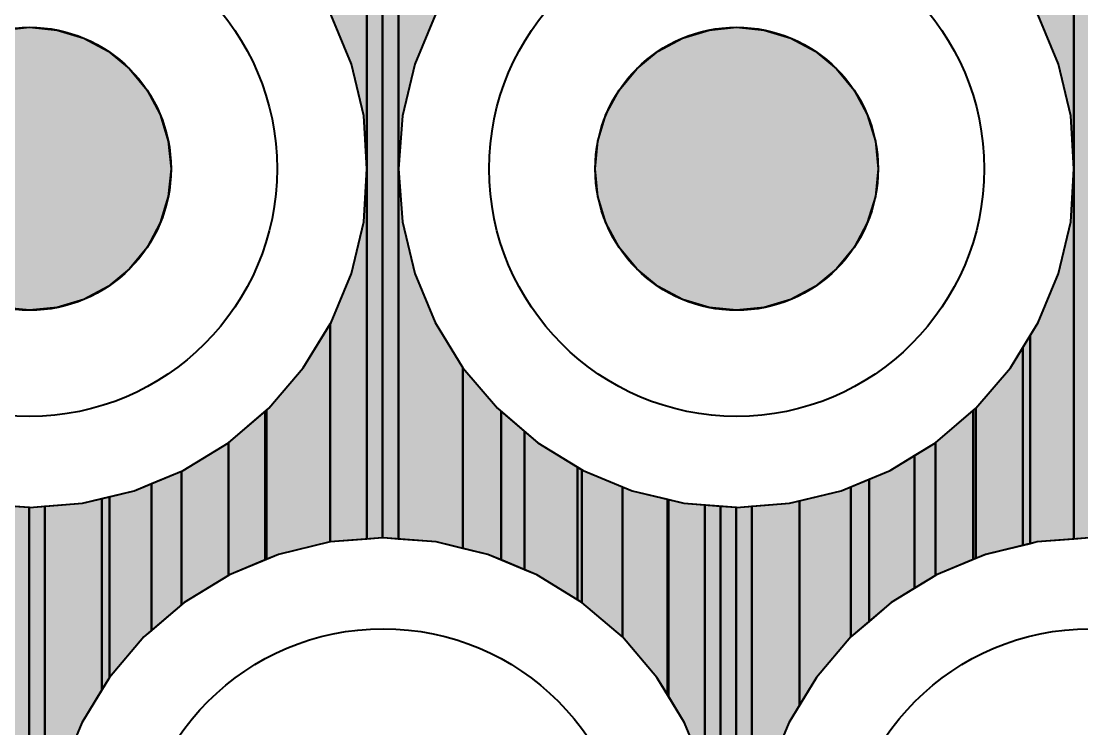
# Model space of a CAD drawing. Header units: millimetres. Extents: x 3.8 to 71.6, y 3.7 to 38.5.
# Drawn here: x 36.676 to 39.676, y 15.197 to 17.197 of the extents above; entities that cross this region are included whole.
import ezdxf

# ---------------------------------------------------------------- set-up
doc = ezdxf.new("R2010")
doc.units = ezdxf.units.MM
for name, color, linetype in [('bottom_copper', 7, 'Continuous'), ('drill_plated', 7, 'Continuous'), ('top_copper', 7, 'Continuous')]:
    doc.layers.add(name, color=color, linetype=linetype)

# ---------------------------------------------------------------- blocks, each defined once
blk = doc.blocks.new('Block5882')
at = {"layer": 'bottom_copper', "lineweight": 40}
for points in [[(0.9109, 8.4307), (0.9021, 8.5804), (0.867, 8.7264), (0.8095, 8.8651), (0.787, 8.9019), (0.787, 9.6903), (0.8069, 9.6856), (0.9109, 9.6774), (0.9109, 8.4307)], [(0.9554, 7.3875), (0.9109, 7.384), (0.9109, 9.6774), (0.9554, 9.6739), (0.9554, 7.3875)], [(0.9109, 7.384), (0.8072, 7.3759), (0.787, 7.371), (0.787, 7.9595), (0.8095, 7.9963), (0.867, 8.135), (0.9021, 8.281), (0.9109, 8.4307), (0.9109, 7.384)], [(0.787, 7.371), (0.6612, 7.3408), (0.6336, 7.3294), (0.6336, 7.754), (0.7311, 7.8682), (0.787, 7.9595), (0.787, 7.371)], [(0.6336, 7.3294), (0.5225, 7.2833), (0.5194, 7.2814), (0.5194, 7.6565), (0.6336, 7.754), (0.6336, 7.3294)], [(0.5194, 7.2814), (0.3944, 7.2049), (0.2802, 7.1074), (0.2802, 7.532), (0.3913, 7.5781), (0.5194, 7.6565), (0.5194, 7.2814)], [(0.2802, 7.1074), (0.1827, 6.9932), (0.1345, 6.9144), (0.1345, 7.4922), (0.2526, 7.5206), (0.2802, 7.532), (0.2802, 7.1074)], [(0, 0), (-0.0431, -0.0264), (-0.0446, -0.0277), (-0.0446, 7.4739), (-0.0431, 7.4738), (0, 7.4772), (0, 0)], [(0.1345, 6.9144), (0.1043, 6.8651), (0.0468, 6.7264), (0.0117, 6.5804), (0, 6.4307), (0, 7.4772), (0.1066, 7.4855), (0.1345, 7.4922), (0.1345, 6.9144)]]:
    blk.add_hatch(color=7, dxfattribs=at).paths.add_polyline_path(points, flags=0)
at = {"layer": 'bottom_copper', "color": 7, "lineweight": 40}
for points in [[(0.9109, 8.4307), (0.9021, 8.5804), (0.867, 8.7264), (0.8095, 8.8651), (0.787, 8.9019), (0.787, 9.6903), (0.8069, 9.6856), (0.9109, 9.6774), (0.9109, 8.4307)], [(0.9554, 7.3875), (0.9109, 7.384), (0.9109, 9.6774), (0.9554, 9.6739), (0.9554, 7.3875)], [(0.9109, 7.384), (0.8072, 7.3759), (0.787, 7.371), (0.787, 7.9595), (0.8095, 7.9963), (0.867, 8.135), (0.9021, 8.281), (0.9109, 8.4307), (0.9109, 7.384)], [(0.787, 7.371), (0.6612, 7.3408), (0.6336, 7.3294), (0.6336, 7.754), (0.7311, 7.8682), (0.787, 7.9595), (0.787, 7.371)], [(0.6336, 7.3294), (0.5225, 7.2833), (0.5194, 7.2814), (0.5194, 7.6565), (0.6336, 7.754), (0.6336, 7.3294)], [(0.5194, 7.2814), (0.3944, 7.2049), (0.2802, 7.1074), (0.2802, 7.532), (0.3913, 7.5781), (0.5194, 7.6565), (0.5194, 7.2814)], [(0.2802, 7.1074), (0.1827, 6.9932), (0.1345, 6.9144), (0.1345, 7.4922), (0.2526, 7.5206), (0.2802, 7.532), (0.2802, 7.1074)], [(0, 0), (-0.0431, -0.0264), (-0.0446, -0.0277), (-0.0446, 7.4739), (-0.0431, 7.4738), (0, 7.4772), (0, 0)], [(0.1345, 6.9144), (0.1043, 6.8651), (0.0468, 6.7264), (0.0117, 6.5804), (0, 6.4307), (0, 7.4772), (0.1066, 7.4855), (0.1345, 7.4922), (0.1345, 6.9144)]]:
    blk.add_lwpolyline(points, close=True, dxfattribs=at)
blk = doc.blocks.new('Block6923')
at = {"layer": 'bottom_copper', "lineweight": 40}
for points in [[(0.0784, 13.2162), (0, 13.0881), (-0.0575, 12.9494), (-0.0926, 12.8034), (-0.1043, 12.6537), (-0.1043, 13.9002), (0.0023, 13.9085), (0.0784, 13.9268), (0.0784, 13.2162)], [(-0.1043, 11.6072), (-0.1474, 11.6106), (-0.1489, 11.6105), (-0.1489, 13.8969), (-0.1474, 13.8968), (-0.1043, 13.9002), (-0.1043, 11.6072)], [(0.0784, 11.5806), (0.0023, 11.5989), (-0.1043, 11.6072), (-0.1043, 12.6537), (-0.0926, 12.504), (-0.0575, 12.358), (0, 12.2193), (0.0784, 12.0912), (0.0784, 11.5806)], [(0.2526, 11.5206), (0.1483, 11.5638), (0.0784, 11.5806), (0.0784, 12.0912), (0.1759, 11.977), (0.2526, 11.9115), (0.2526, 11.5206)], [(0.4026, 11.4356), (0.287, 11.5063), (0.2526, 11.5206), (0.2526, 11.9115), (0.2901, 11.8795), (0.4026, 11.8106), (0.4026, 11.4356)], [(0.5293, 11.3304), (0.4151, 11.4279), (0.4026, 11.4356), (0.4026, 11.8106), (0.4182, 11.8011), (0.5293, 11.755), (0.5293, 11.3304)], [(0.6595, 11.1628), (0.6268, 11.2162), (0.5293, 11.3304), (0.5293, 11.755), (0.5569, 11.7436), (0.6595, 11.7189), (0.6595, 11.1628)], [(0.8066, 10.6537), (0.7978, 10.8034), (0.7627, 10.9494), (0.7052, 11.0881), (0.6595, 11.1628), (0.6595, 11.7189), (0.7029, 11.7085), (0.8066, 11.7004), (0.8066, 10.6537)], [(0.8511, 4.1953), (0.8066, 4.1573), (0.8066, 11.7004), (0.8511, 11.6969), (0.8511, 4.1953)]]:
    blk.add_hatch(color=7, dxfattribs=at).paths.add_polyline_path(points, flags=0)
at = {"layer": 'bottom_copper', "color": 7, "lineweight": 40}
for points in [[(0.0784, 13.2162), (0, 13.0881), (-0.0575, 12.9494), (-0.0926, 12.8034), (-0.1043, 12.6537), (-0.1043, 13.9002), (0.0023, 13.9085), (0.0784, 13.9268), (0.0784, 13.2162)], [(-0.1043, 11.6072), (-0.1474, 11.6106), (-0.1489, 11.6105), (-0.1489, 13.8969), (-0.1474, 13.8968), (-0.1043, 13.9002), (-0.1043, 11.6072)], [(0.0784, 11.5806), (0.0023, 11.5989), (-0.1043, 11.6072), (-0.1043, 12.6537), (-0.0926, 12.504), (-0.0575, 12.358), (0, 12.2193), (0.0784, 12.0912), (0.0784, 11.5806)], [(0.2526, 11.5206), (0.1483, 11.5638), (0.0784, 11.5806), (0.0784, 12.0912), (0.1759, 11.977), (0.2526, 11.9115), (0.2526, 11.5206)], [(0.4026, 11.4356), (0.287, 11.5063), (0.2526, 11.5206), (0.2526, 11.9115), (0.2901, 11.8795), (0.4026, 11.8106), (0.4026, 11.4356)], [(0.5293, 11.3304), (0.4151, 11.4279), (0.4026, 11.4356), (0.4026, 11.8106), (0.4182, 11.8011), (0.5293, 11.755), (0.5293, 11.3304)], [(0.6595, 11.1628), (0.6268, 11.2162), (0.5293, 11.3304), (0.5293, 11.755), (0.5569, 11.7436), (0.6595, 11.7189), (0.6595, 11.1628)], [(0.8066, 10.6537), (0.7978, 10.8034), (0.7627, 10.9494), (0.7052, 11.0881), (0.6595, 11.1628), (0.6595, 11.7189), (0.7029, 11.7085), (0.8066, 11.7004), (0.8066, 10.6537)], [(0.8511, 4.1953), (0.8066, 4.1573), (0.8066, 11.7004), (0.8511, 11.6969), (0.8511, 4.1953)]]:
    blk.add_lwpolyline(points, close=True, dxfattribs=at)
blk = doc.blocks.new('Block7672')
at = {"layer": 'bottom_copper', "lineweight": 40}
for points in [[(0.9109, 12.6537), (0.9021, 12.8034), (0.867, 12.9494), (0.8095, 13.0881), (0.8072, 13.0919), (0.8072, 13.9085), (0.9109, 13.9004), (0.9109, 12.6537)], [(0.9554, 11.6105), (0.9109, 11.607), (0.9109, 13.9004), (0.9554, 13.8969), (0.9554, 11.6105)], [(0.9109, 11.607), (0.8072, 11.5989), (0.8072, 12.2155), (0.8095, 12.2193), (0.867, 12.358), (0.9021, 12.504), (0.9109, 12.6537), (0.9109, 11.607)], [(0.8072, 11.5989), (0.6612, 11.5638), (0.6272, 11.5497), (0.6272, 11.9715), (0.6336, 11.977), (0.7311, 12.0912), (0.8072, 12.2155), (0.8072, 11.5989)], [(0.6272, 11.5497), (0.5225, 11.5063), (0.5194, 11.5044), (0.5194, 11.8795), (0.6272, 11.9715), (0.6272, 11.5497)], [(0.5194, 11.5044), (0.3944, 11.4279), (0.387, 11.4216), (0.387, 11.7993), (0.3913, 11.8011), (0.5194, 11.8795), (0.5194, 11.5044)], [(0.387, 11.4216), (0.2802, 11.3304), (0.1827, 11.2162), (0.1827, 11.7268), (0.2526, 11.7436), (0.387, 11.7993), (0.387, 11.4216)], [(0, 0), (-0.0446, 0), (-0.0446, 11.6969), (-0.0431, 11.6968), (0, 11.7002), (0, 0)], [(0.1827, 11.2162), (0.1043, 11.0881), (0.0468, 10.9494), (0.0117, 10.8034), (0, 10.6537), (0, 11.7002), (0.1066, 11.7085), (0.1827, 11.7268), (0.1827, 11.2162)]]:
    blk.add_hatch(color=7, dxfattribs=at).paths.add_polyline_path(points, flags=0)
at = {"layer": 'bottom_copper', "color": 7, "lineweight": 40}
for points in [[(0.9109, 12.6537), (0.9021, 12.8034), (0.867, 12.9494), (0.8095, 13.0881), (0.8072, 13.0919), (0.8072, 13.9085), (0.9109, 13.9004), (0.9109, 12.6537)], [(0.9554, 11.6105), (0.9109, 11.607), (0.9109, 13.9004), (0.9554, 13.8969), (0.9554, 11.6105)], [(0.9109, 11.607), (0.8072, 11.5989), (0.8072, 12.2155), (0.8095, 12.2193), (0.867, 12.358), (0.9021, 12.504), (0.9109, 12.6537), (0.9109, 11.607)], [(0.8072, 11.5989), (0.6612, 11.5638), (0.6272, 11.5497), (0.6272, 11.9715), (0.6336, 11.977), (0.7311, 12.0912), (0.8072, 12.2155), (0.8072, 11.5989)], [(0.6272, 11.5497), (0.5225, 11.5063), (0.5194, 11.5044), (0.5194, 11.8795), (0.6272, 11.9715), (0.6272, 11.5497)], [(0.5194, 11.5044), (0.3944, 11.4279), (0.387, 11.4216), (0.387, 11.7993), (0.3913, 11.8011), (0.5194, 11.8795), (0.5194, 11.5044)], [(0.387, 11.4216), (0.2802, 11.3304), (0.1827, 11.2162), (0.1827, 11.7268), (0.2526, 11.7436), (0.387, 11.7993), (0.387, 11.4216)], [(0, 0), (-0.0446, 0), (-0.0446, 11.6969), (-0.0431, 11.6968), (0, 11.7002), (0, 0)], [(0.1827, 11.2162), (0.1043, 11.0881), (0.0468, 10.9494), (0.0117, 10.8034), (0, 10.6537), (0, 11.7002), (0.1066, 11.7085), (0.1827, 11.7268), (0.1827, 11.2162)]]:
    blk.add_lwpolyline(points, close=True, dxfattribs=at)
blk = doc.blocks.new('Block8641')
at = {"layer": 'bottom_copper', "lineweight": 40}
blk.add_hatch(color=7, dxfattribs=at).paths.add_polyline_path([(1.3218, 0), (1.2773, 0), (1.2773, 11.7004), (1.3218, 11.6969), (1.3218, 0)], flags=0)
at = {"layer": 'bottom_copper', "color": 7, "lineweight": 40}
blk.add_lwpolyline([(1.3218, 0), (1.2773, 0), (1.2773, 11.7004), (1.3218, 11.6969), (1.3218, 0)], close=True, dxfattribs=at)
blk = doc.blocks.new('Block32102')
at = {"layer": 'top_copper', "lineweight": 40}
for points in [[(0.9109, 8.4307), (0.9021, 8.5804), (0.867, 8.7264), (0.8095, 8.8651), (0.7661, 8.936), (0.7661, 9.6954), (0.8072, 9.6855), (0.9109, 9.6774), (0.9109, 8.4307)], [(0.9554, 7.3875), (0.9109, 7.384), (0.9109, 9.6774), (0.9554, 9.6739), (0.9554, 7.3875)], [(0.9109, 7.384), (0.8072, 7.3759), (0.7661, 7.366), (0.7661, 7.9254), (0.8095, 7.9963), (0.867, 8.135), (0.9021, 8.281), (0.9109, 8.4307), (0.9109, 7.384)], [(0.7661, 7.366), (0.6616, 7.3409), (0.6256, 7.326), (0.6256, 7.7472), (0.6336, 7.754), (0.7311, 7.8682), (0.7661, 7.9254), (0.7661, 7.366)], [(0.6256, 7.326), (0.5225, 7.2833), (0.4602, 7.2452), (0.4602, 7.6203), (0.5194, 7.6565), (0.6256, 7.7472), (0.6256, 7.326)], [(0.4602, 7.2452), (0.3944, 7.2049), (0.3313, 7.151), (0.3313, 7.5532), (0.3913, 7.5781), (0.4602, 7.6203), (0.4602, 7.2452)], [(0.3313, 7.151), (0.2802, 7.1074), (0.1827, 6.9932), (0.1345, 6.9144), (0.1345, 7.4922), (0.2526, 7.5206), (0.3313, 7.5532), (0.3313, 7.151)], [(0, 0), (-0.0431, -0.0264), (-0.0446, -0.0277), (-0.0446, 7.4739), (-0.0431, 7.4738), (0, 7.4772), (0, 0)], [(0.1345, 6.9144), (0.1043, 6.8651), (0.0468, 6.7264), (0.0117, 6.5804), (0, 6.4307), (0, 7.4772), (0.1066, 7.4855), (0.1345, 7.4922), (0.1345, 6.9144)]]:
    blk.add_hatch(color=7, dxfattribs=at).paths.add_polyline_path(points, flags=0)
at = {"layer": 'top_copper', "color": 7, "lineweight": 40}
for points in [[(0.9109, 8.4307), (0.9021, 8.5804), (0.867, 8.7264), (0.8095, 8.8651), (0.7661, 8.936), (0.7661, 9.6954), (0.8072, 9.6855), (0.9109, 9.6774), (0.9109, 8.4307)], [(0.9554, 7.3875), (0.9109, 7.384), (0.9109, 9.6774), (0.9554, 9.6739), (0.9554, 7.3875)], [(0.9109, 7.384), (0.8072, 7.3759), (0.7661, 7.366), (0.7661, 7.9254), (0.8095, 7.9963), (0.867, 8.135), (0.9021, 8.281), (0.9109, 8.4307), (0.9109, 7.384)], [(0.7661, 7.366), (0.6616, 7.3409), (0.6256, 7.326), (0.6256, 7.7472), (0.6336, 7.754), (0.7311, 7.8682), (0.7661, 7.9254), (0.7661, 7.366)], [(0.6256, 7.326), (0.5225, 7.2833), (0.4602, 7.2452), (0.4602, 7.6203), (0.5194, 7.6565), (0.6256, 7.7472), (0.6256, 7.326)], [(0.4602, 7.2452), (0.3944, 7.2049), (0.3313, 7.151), (0.3313, 7.5532), (0.3913, 7.5781), (0.4602, 7.6203), (0.4602, 7.2452)], [(0.3313, 7.151), (0.2802, 7.1074), (0.1827, 6.9932), (0.1345, 6.9144), (0.1345, 7.4922), (0.2526, 7.5206), (0.3313, 7.5532), (0.3313, 7.151)], [(0, 0), (-0.0431, -0.0264), (-0.0446, -0.0277), (-0.0446, 7.4739), (-0.0431, 7.4738), (0, 7.4772), (0, 0)], [(0.1345, 6.9144), (0.1043, 6.8651), (0.0468, 6.7264), (0.0117, 6.5804), (0, 6.4307), (0, 7.4772), (0.1066, 7.4855), (0.1345, 7.4922), (0.1345, 6.9144)]]:
    blk.add_lwpolyline(points, close=True, dxfattribs=at)
blk = doc.blocks.new('Block33282')
at = {"layer": 'top_copper', "lineweight": 40}
for points in [[(0.1108, 13.2162), (0.0324, 13.0881), (-0.0251, 12.9494), (-0.0602, 12.8034), (-0.0719, 12.6537), (-0.0719, 13.9002), (0.0347, 13.9085), (0.1108, 13.9268), (0.1108, 13.2162)], [(-0.0719, 11.6072), (-0.115, 11.6106), (-0.1165, 11.6105), (-0.1165, 13.8969), (-0.115, 13.8968), (-0.0719, 13.9002), (-0.0719, 11.6072)], [(0.1108, 11.5806), (0.0347, 11.5989), (-0.0719, 11.6072), (-0.0719, 12.6537), (-0.0602, 12.504), (-0.0251, 12.358), (0.0324, 12.2193), (0.1108, 12.0912), (0.1108, 11.5806)], [(0.2188, 11.548), (0.1807, 11.5638), (0.1108, 11.5806), (0.1108, 12.0912), (0.2083, 11.977), (0.2188, 11.968), (0.2188, 11.548)], [(0.4475, 11.4279), (0.3194, 11.5063), (0.2188, 11.548), (0.2188, 11.968), (0.3225, 11.8795), (0.4475, 11.803), (0.4475, 11.4279)], [(0.5617, 11.3304), (0.4475, 11.4279), (0.4475, 11.803), (0.4506, 11.8011), (0.5617, 11.755), (0.5617, 11.3304)], [(0.689, 11.1675), (0.6592, 11.2162), (0.5617, 11.3304), (0.5617, 11.755), (0.5893, 11.7436), (0.689, 11.7196), (0.689, 11.1675)], [(0.7951, 10.9494), (0.7376, 11.0881), (0.689, 11.1675), (0.689, 11.7196), (0.7353, 11.7085), (0.7951, 11.7038), (0.7951, 10.9494)], [(0.839, 10.6537), (0.8302, 10.8034), (0.7951, 10.9494), (0.7951, 11.7038), (0.839, 11.7004), (0.839, 10.6537)], [(0.8835, 4.1953), (0.839, 4.1573), (0.839, 11.7004), (0.8835, 11.6969), (0.8835, 4.1953)]]:
    blk.add_hatch(color=7, dxfattribs=at).paths.add_polyline_path(points, flags=0)
at = {"layer": 'top_copper', "color": 7, "lineweight": 40}
for points in [[(0.1108, 13.2162), (0.0324, 13.0881), (-0.0251, 12.9494), (-0.0602, 12.8034), (-0.0719, 12.6537), (-0.0719, 13.9002), (0.0347, 13.9085), (0.1108, 13.9268), (0.1108, 13.2162)], [(-0.0719, 11.6072), (-0.115, 11.6106), (-0.1165, 11.6105), (-0.1165, 13.8969), (-0.115, 13.8968), (-0.0719, 13.9002), (-0.0719, 11.6072)], [(0.1108, 11.5806), (0.0347, 11.5989), (-0.0719, 11.6072), (-0.0719, 12.6537), (-0.0602, 12.504), (-0.0251, 12.358), (0.0324, 12.2193), (0.1108, 12.0912), (0.1108, 11.5806)], [(0.2188, 11.548), (0.1807, 11.5638), (0.1108, 11.5806), (0.1108, 12.0912), (0.2083, 11.977), (0.2188, 11.968), (0.2188, 11.548)], [(0.4475, 11.4279), (0.3194, 11.5063), (0.2188, 11.548), (0.2188, 11.968), (0.3225, 11.8795), (0.4475, 11.803), (0.4475, 11.4279)], [(0.5617, 11.3304), (0.4475, 11.4279), (0.4475, 11.803), (0.4506, 11.8011), (0.5617, 11.755), (0.5617, 11.3304)], [(0.689, 11.1675), (0.6592, 11.2162), (0.5617, 11.3304), (0.5617, 11.755), (0.5893, 11.7436), (0.689, 11.7196), (0.689, 11.1675)], [(0.7951, 10.9494), (0.7376, 11.0881), (0.689, 11.1675), (0.689, 11.7196), (0.7353, 11.7085), (0.7951, 11.7038), (0.7951, 10.9494)], [(0.839, 10.6537), (0.8302, 10.8034), (0.7951, 10.9494), (0.7951, 11.7038), (0.839, 11.7004), (0.839, 10.6537)], [(0.8835, 4.1953), (0.839, 4.1573), (0.839, 11.7004), (0.8835, 11.6969), (0.8835, 4.1953)]]:
    blk.add_lwpolyline(points, close=True, dxfattribs=at)
blk = doc.blocks.new('Block34524')
at = {"layer": 'top_copper', "lineweight": 40}
for points in [[(0.9109, 12.6537), (0.9021, 12.8034), (0.867, 12.9494), (0.8095, 13.0881), (0.8072, 13.0919), (0.8072, 13.9085), (0.9109, 13.9004), (0.9109, 12.6537)], [(0.9554, 11.6105), (0.9109, 11.607), (0.9109, 13.9004), (0.9554, 13.8969), (0.9554, 11.6105)], [(0.9109, 11.607), (0.8072, 11.5989), (0.8072, 12.2155), (0.8095, 12.2193), (0.867, 12.358), (0.9021, 12.504), (0.9109, 12.6537), (0.9109, 11.607)], [(0.8072, 11.5989), (0.6612, 11.5638), (0.6231, 11.548), (0.6231, 11.968), (0.6336, 11.977), (0.7311, 12.0912), (0.8072, 12.2155), (0.8072, 11.5989)], [(0.6231, 11.548), (0.5225, 11.5063), (0.5194, 11.5044), (0.5194, 11.8795), (0.6231, 11.968), (0.6231, 11.548)], [(0.5194, 11.5044), (0.3944, 11.4279), (0.3018, 11.3488), (0.3018, 11.764), (0.3913, 11.8011), (0.5194, 11.8795), (0.5194, 11.5044)], [(0.3018, 11.3488), (0.2802, 11.3304), (0.1827, 11.2162), (0.1609, 11.1806), (0.1609, 11.7216), (0.2526, 11.7436), (0.3018, 11.764), (0.3018, 11.3488)], [(0, 0), (-0.0446, 0), (-0.0446, 11.6969), (-0.0431, 11.6968), (0, 11.7002), (0, 0)], [(0.1609, 11.1806), (0.1043, 11.0881), (0.0468, 10.9494), (0.0117, 10.8034), (0, 10.6537), (0, 11.7002), (0.1066, 11.7085), (0.1609, 11.7216), (0.1609, 11.1806)]]:
    blk.add_hatch(color=7, dxfattribs=at).paths.add_polyline_path(points, flags=0)
at = {"layer": 'top_copper', "color": 7, "lineweight": 40}
for points in [[(0.9109, 12.6537), (0.9021, 12.8034), (0.867, 12.9494), (0.8095, 13.0881), (0.8072, 13.0919), (0.8072, 13.9085), (0.9109, 13.9004), (0.9109, 12.6537)], [(0.9554, 11.6105), (0.9109, 11.607), (0.9109, 13.9004), (0.9554, 13.8969), (0.9554, 11.6105)], [(0.9109, 11.607), (0.8072, 11.5989), (0.8072, 12.2155), (0.8095, 12.2193), (0.867, 12.358), (0.9021, 12.504), (0.9109, 12.6537), (0.9109, 11.607)], [(0.8072, 11.5989), (0.6612, 11.5638), (0.6231, 11.548), (0.6231, 11.968), (0.6336, 11.977), (0.7311, 12.0912), (0.8072, 12.2155), (0.8072, 11.5989)], [(0.6231, 11.548), (0.5225, 11.5063), (0.5194, 11.5044), (0.5194, 11.8795), (0.6231, 11.968), (0.6231, 11.548)], [(0.5194, 11.5044), (0.3944, 11.4279), (0.3018, 11.3488), (0.3018, 11.764), (0.3913, 11.8011), (0.5194, 11.8795), (0.5194, 11.5044)], [(0.3018, 11.3488), (0.2802, 11.3304), (0.1827, 11.2162), (0.1609, 11.1806), (0.1609, 11.7216), (0.2526, 11.7436), (0.3018, 11.764), (0.3018, 11.3488)], [(0, 0), (-0.0446, 0), (-0.0446, 11.6969), (-0.0431, 11.6968), (0, 11.7002), (0, 0)], [(0.1609, 11.1806), (0.1043, 11.0881), (0.0468, 10.9494), (0.0117, 10.8034), (0, 10.6537), (0, 11.7002), (0.1066, 11.7085), (0.1609, 11.7216), (0.1609, 11.1806)]]:
    blk.add_lwpolyline(points, close=True, dxfattribs=at)
blk = doc.blocks.new('Block35240')
at = {"layer": 'top_copper', "lineweight": 40}
blk.add_hatch(color=7, dxfattribs=at).paths.add_polyline_path([(0.8511, 0), (0.8066, 0), (0.8066, 11.7004), (0.8511, 11.6969), (0.8511, 0)], flags=0)
at = {"layer": 'top_copper', "color": 7, "lineweight": 40}
blk.add_lwpolyline([(0.8511, 0), (0.8066, 0), (0.8066, 11.7004), (0.8511, 11.6969), (0.8511, 0)], close=True, dxfattribs=at)

msp = doc.modelspace()

# ---------------------------------------------------------------- hatches: boundary and pattern name
at = {"layer": 'bottom_copper', "lineweight": 40}
for points in [[(37.0923, 16.702), (37.0696, 16.6269), (37.0326, 16.5578), (36.9828, 16.4972), (36.9222, 16.4474), (36.8531, 16.4104), (36.778, 16.3877), (36.7, 16.38), (36.622, 16.3877), (36.5469, 16.4104), (36.4778, 16.4474), (36.4172, 16.4972), (36.3674, 16.5578), (36.3304, 16.6269), (36.3077, 16.702), (36.3, 16.78), (36.3077, 16.858), (36.3304, 16.9331), (36.3674, 17.0022), (36.4172, 17.0628), (36.4778, 17.1126), (36.5469, 17.1496), (36.622, 17.1723), (36.7, 17.18), (36.778, 17.1723), (36.8531, 17.1496), (36.9222, 17.1126), (36.9828, 17.0628), (37.0326, 17.0022), (37.0696, 16.9331), (37.0923, 16.858), (37.1, 16.78), (37.0923, 16.702)], [(39.0923, 16.702), (39.0696, 16.6269), (39.0326, 16.5578), (38.9828, 16.4972), (38.9222, 16.4474), (38.8531, 16.4104), (38.778, 16.3877), (38.7, 16.38), (38.622, 16.3877), (38.5469, 16.4104), (38.4778, 16.4474), (38.4172, 16.4972), (38.3674, 16.5578), (38.3304, 16.6269), (38.3077, 16.702), (38.3, 16.78), (38.3077, 16.858), (38.3304, 16.9331), (38.3674, 17.0022), (38.4172, 17.0628), (38.4778, 17.1126), (38.5469, 17.1496), (38.622, 17.1723), (38.7, 17.18), (38.778, 17.1723), (38.8531, 17.1496), (38.9222, 17.1126), (38.9828, 17.0628), (39.0326, 17.0022), (39.0696, 16.9331), (39.0923, 16.858), (39.1, 16.78), (39.0923, 16.702)]]:
    msp.add_hatch(color=7, dxfattribs=at).paths.add_polyline_path(points, flags=0)
at = {"layer": 'drill_plated', "lineweight": 40}
for points in [[(37.0923, 16.702), (37.0696, 16.6269), (37.0326, 16.5578), (36.9828, 16.4972), (36.9222, 16.4474), (36.8531, 16.4104), (36.778, 16.3877), (36.7, 16.38), (36.622, 16.3877), (36.5469, 16.4104), (36.4778, 16.4474), (36.4172, 16.4972), (36.3674, 16.5578), (36.3304, 16.6269), (36.3077, 16.702), (36.3, 16.78), (36.3077, 16.858), (36.3304, 16.9331), (36.3674, 17.0022), (36.4172, 17.0628), (36.4778, 17.1126), (36.5469, 17.1496), (36.622, 17.1723), (36.7, 17.18), (36.778, 17.1723), (36.8531, 17.1496), (36.9222, 17.1126), (36.9828, 17.0628), (37.0326, 17.0022), (37.0696, 16.9331), (37.0923, 16.858), (37.1, 16.78), (37.0923, 16.702)], [(39.0923, 16.702), (39.0696, 16.6269), (39.0326, 16.5578), (38.9828, 16.4972), (38.9222, 16.4474), (38.8531, 16.4104), (38.778, 16.3877), (38.7, 16.38), (38.622, 16.3877), (38.5469, 16.4104), (38.4778, 16.4474), (38.4172, 16.4972), (38.3674, 16.5578), (38.3304, 16.6269), (38.3077, 16.702), (38.3, 16.78), (38.3077, 16.858), (38.3304, 16.9331), (38.3674, 17.0022), (38.4172, 17.0628), (38.4778, 17.1126), (38.5469, 17.1496), (38.622, 17.1723), (38.7, 17.18), (38.778, 17.1723), (38.8531, 17.1496), (38.9222, 17.1126), (38.9828, 17.0628), (39.0326, 17.0022), (39.0696, 16.9331), (39.0923, 16.858), (39.1, 16.78), (39.0923, 16.702)]]:
    msp.add_hatch(color=7, dxfattribs=at).paths.add_polyline_path(points, flags=0)
at = {"layer": 'top_copper', "lineweight": 40}
for points in [[(37.0923, 16.702), (37.0696, 16.6269), (37.0326, 16.5578), (36.9828, 16.4972), (36.9222, 16.4474), (36.8531, 16.4104), (36.778, 16.3877), (36.7, 16.38), (36.622, 16.3877), (36.5469, 16.4104), (36.4778, 16.4474), (36.4172, 16.4972), (36.3674, 16.5578), (36.3304, 16.6269), (36.3077, 16.702), (36.3, 16.78), (36.3077, 16.858), (36.3304, 16.9331), (36.3674, 17.0022), (36.4172, 17.0628), (36.4778, 17.1126), (36.5469, 17.1496), (36.622, 17.1723), (36.7, 17.18), (36.778, 17.1723), (36.8531, 17.1496), (36.9222, 17.1126), (36.9828, 17.0628), (37.0326, 17.0022), (37.0696, 16.9331), (37.0923, 16.858), (37.1, 16.78), (37.0923, 16.702)], [(39.0923, 16.702), (39.0696, 16.6269), (39.0326, 16.5578), (38.9828, 16.4972), (38.9222, 16.4474), (38.8531, 16.4104), (38.778, 16.3877), (38.7, 16.38), (38.622, 16.3877), (38.5469, 16.4104), (38.4778, 16.4474), (38.4172, 16.4972), (38.3674, 16.5578), (38.3304, 16.6269), (38.3077, 16.702), (38.3, 16.78), (38.3077, 16.858), (38.3304, 16.9331), (38.3674, 17.0022), (38.4172, 17.0628), (38.4778, 17.1126), (38.5469, 17.1496), (38.622, 17.1723), (38.7, 17.18), (38.778, 17.1723), (38.8531, 17.1496), (38.9222, 17.1126), (38.9828, 17.0628), (39.0326, 17.0022), (39.0696, 16.9331), (39.0923, 16.858), (39.1, 16.78), (39.0923, 16.702)]]:
    msp.add_hatch(color=7, dxfattribs=at).paths.add_polyline_path(points, flags=0)

# ---------------------------------------------------------------- linework, layer by layer
at = {"layer": 'bottom_copper', "color": 7, "lineweight": 40}
for p, q in [((37.6985, 15.7368), (37.6985, 18.0232)), ((37.6985, 18.0232), (37.6985, 15.7368)), ((37.6101, 17.0757), (37.5526, 17.2144)), ((37.8474, 17.2144), (37.7899, 17.0757)), ((39.6101, 17.0757), (39.5526, 17.2144)), ((37.6452, 16.9297), (37.6101, 17.0757)), ((37.7899, 17.0757), (37.7548, 16.9297)), ((39.6452, 16.9297), (39.6101, 17.0757)), ((37.654, 16.78), (37.6452, 16.9297)), ((37.7548, 16.9297), (37.7431, 16.78)), ((39.654, 16.78), (39.6452, 16.9297)), ((37.6452, 16.6303), (37.654, 16.78)), ((37.7431, 16.78), (37.7548, 16.6303)), ((39.6452, 16.6303), (39.654, 16.78)), ((37.6101, 16.4843), (37.6452, 16.6303)), ((37.7548, 16.6303), (37.7899, 16.4843)), ((39.6101, 16.4843), (39.6452, 16.6303)), ((37.5526, 16.3456), (37.6101, 16.4843)), ((37.7899, 16.4843), (37.8474, 16.3456)), ((39.5526, 16.3456), (39.6101, 16.4843)), ((37.4742, 16.2175), (37.5526, 16.3456)), ((37.8474, 16.3456), (37.9258, 16.2175)), ((39.4742, 16.2175), (39.5526, 16.3456)), ((37.3767, 16.1033), (37.4742, 16.2175)), ((37.9258, 16.2175), (38.0233, 16.1033)), ((39.3767, 16.1033), (39.4742, 16.2175)), ((37.2625, 16.0058), (37.3767, 16.1033)), ((38.0233, 16.1033), (38.1375, 16.0058)), ((39.2625, 16.0058), (39.3767, 16.1033)), ((37.1344, 15.9274), (37.2625, 16.0058)), ((38.1375, 16.0058), (38.2656, 15.9274)), ((39.1344, 15.9274), (39.2625, 16.0058)), ((36.9957, 15.8699), (37.1344, 15.9274)), ((38.2656, 15.9274), (38.4043, 15.8699)), ((38.9957, 15.8699), (39.1344, 15.9274)), ((36.8497, 15.8348), (36.9957, 15.8699)), ((38.4043, 15.8699), (38.5503, 15.8348)), ((38.8497, 15.8348), (38.9957, 15.8699)), ((36.5503, 15.8348), (36.6985, 15.8232)), ((36.6985, 4.1263), (36.6985, 15.8232)), ((36.6985, 15.8232), (36.7, 15.8231)), ((36.6985, 15.8232), (36.6985, 4.1263)), ((36.7, 15.8231), (36.8497, 15.8348)), ((38.5503, 15.8348), (38.6985, 15.8232)), ((38.6985, 8.3216), (38.6985, 15.8232)), ((38.6985, 15.8232), (38.7, 15.8231)), ((38.6985, 15.8232), (38.6985, 8.3216)), ((38.7, 15.8231), (38.8497, 15.8348)), ((37.5503, 15.7252), (37.4043, 15.6901)), ((37.6985, 15.7368), (37.5503, 15.7252)), ((37.7, 15.7369), (37.6985, 15.7368)), ((37.8497, 15.7252), (37.7, 15.7369)), ((37.9957, 15.6901), (37.8497, 15.7252)), ((39.5503, 15.7252), (39.4043, 15.6901)), ((39.6985, 15.7368), (39.5503, 15.7252)), ((37.4043, 15.6901), (37.2656, 15.6326)), ((38.1344, 15.6326), (37.9957, 15.6901)), ((39.4043, 15.6901), (39.2656, 15.6326)), ((37.2656, 15.6326), (37.1375, 15.5542)), ((38.2625, 15.5542), (38.1344, 15.6326)), ((39.2656, 15.6326), (39.1375, 15.5542)), ((37.1375, 15.5542), (37.0233, 15.4567)), ((38.3767, 15.4567), (38.2625, 15.5542)), ((39.1375, 15.5542), (39.0233, 15.4567)), ((37.0233, 15.4567), (36.9258, 15.3425)), ((38.4742, 15.3425), (38.3767, 15.4567)), ((39.0233, 15.4567), (38.9258, 15.3425)), ((36.9258, 15.3425), (36.8474, 15.2144)), ((38.5526, 15.2144), (38.4742, 15.3425)), ((38.9258, 15.3425), (38.8474, 15.2144)), ((36.8474, 15.2144), (36.7899, 15.0757)), ((38.6101, 15.0757), (38.5526, 15.2144)), ((38.8474, 15.2144), (38.7899, 15.0757))]:
    msp.add_line(p, q, dxfattribs=at)
msp.add_lwpolyline([(36.622, 17.1723), (36.7, 17.18), (36.778, 17.1723), (36.8531, 17.1496), (36.9222, 17.1126), (36.9828, 17.0628), (37.0326, 17.0022), (37.0696, 16.9331), (37.0923, 16.858), (37.1, 16.78), (37.0923, 16.702), (37.0923, 16.702), (37.0696, 16.6269), (37.0326, 16.5578), (36.9828, 16.4972), (36.9222, 16.4474), (36.8531, 16.4104), (36.778, 16.3877), (36.7, 16.38), (36.622, 16.3877)], dxfattribs=at)
msp.add_lwpolyline([(39.0923, 16.702), (39.0696, 16.6269), (39.0326, 16.5578), (38.9828, 16.4972), (38.9222, 16.4474), (38.8531, 16.4104), (38.778, 16.3877), (38.7, 16.38), (38.622, 16.3877), (38.5469, 16.4104), (38.4778, 16.4474), (38.4172, 16.4972), (38.3674, 16.5578), (38.3304, 16.6269), (38.3077, 16.702), (38.3, 16.78), (38.3077, 16.858), (38.3304, 16.9331), (38.3674, 17.0022), (38.4172, 17.0628), (38.4778, 17.1126), (38.5469, 17.1496), (38.622, 17.1723), (38.7, 17.18), (38.778, 17.1723), (38.8531, 17.1496), (38.9222, 17.1126), (38.9828, 17.0628), (39.0326, 17.0022), (39.0696, 16.9331), (39.0923, 16.858), (39.1, 16.78), (39.0923, 16.702)], close=True, dxfattribs=at)
for centre, major_axis in [((36.7, 16.78), (0.7, 0)), ((38.7, 16.78), (0.7, 0)), ((36.7, 16.78), (0.4, 0)), ((38.7, 16.78), (0.4, 0)), ((37.7, 14.78), (0.7, 0)), ((39.7, 14.78), (0.7, 0))]:
    msp.add_ellipse(centre, major_axis=major_axis, ratio=1, dxfattribs=at)
at = {"layer": 'drill_plated', "color": 7, "lineweight": 40}
msp.add_lwpolyline([(36.622, 17.1723), (36.7, 17.18), (36.778, 17.1723), (36.8531, 17.1496), (36.9222, 17.1126), (36.9828, 17.0628), (37.0326, 17.0022), (37.0696, 16.9331), (37.0923, 16.858), (37.1, 16.78), (37.0923, 16.702), (37.0923, 16.702), (37.0696, 16.6269), (37.0326, 16.5578), (36.9828, 16.4972), (36.9222, 16.4474), (36.8531, 16.4104), (36.778, 16.3877), (36.7, 16.38), (36.622, 16.3877)], dxfattribs=at)
msp.add_lwpolyline([(39.0923, 16.702), (39.0696, 16.6269), (39.0326, 16.5578), (38.9828, 16.4972), (38.9222, 16.4474), (38.8531, 16.4104), (38.778, 16.3877), (38.7, 16.38), (38.622, 16.3877), (38.5469, 16.4104), (38.4778, 16.4474), (38.4172, 16.4972), (38.3674, 16.5578), (38.3304, 16.6269), (38.3077, 16.702), (38.3, 16.78), (38.3077, 16.858), (38.3304, 16.9331), (38.3674, 17.0022), (38.4172, 17.0628), (38.4778, 17.1126), (38.5469, 17.1496), (38.622, 17.1723), (38.7, 17.18), (38.778, 17.1723), (38.8531, 17.1496), (38.9222, 17.1126), (38.9828, 17.0628), (39.0326, 17.0022), (39.0696, 16.9331), (39.0923, 16.858), (39.1, 16.78), (39.0923, 16.702)], close=True, dxfattribs=at)
for centre in [(36.7, 16.78), (38.7, 16.78)]:
    msp.add_ellipse(centre, major_axis=(0.4, 0), ratio=1, dxfattribs=at)
at = {"layer": 'top_copper', "color": 7, "lineweight": 40}
for p, q in [((37.6985, 15.7368), (37.6985, 18.0232)), ((37.6985, 18.0232), (37.6985, 15.7368)), ((37.6101, 17.0757), (37.5526, 17.2144)), ((37.8474, 17.2144), (37.7899, 17.0757)), ((39.6101, 17.0757), (39.5526, 17.2144)), ((37.6452, 16.9297), (37.6101, 17.0757)), ((37.7899, 17.0757), (37.7548, 16.9297)), ((39.6452, 16.9297), (39.6101, 17.0757)), ((37.654, 16.78), (37.6452, 16.9297)), ((37.7548, 16.9297), (37.7431, 16.78)), ((39.654, 16.78), (39.6452, 16.9297)), ((37.6452, 16.6303), (37.654, 16.78)), ((37.7431, 16.78), (37.7548, 16.6303)), ((39.6452, 16.6303), (39.654, 16.78)), ((37.6101, 16.4843), (37.6452, 16.6303)), ((37.7548, 16.6303), (37.7899, 16.4843)), ((39.6101, 16.4843), (39.6452, 16.6303)), ((37.5526, 16.3456), (37.6101, 16.4843)), ((37.7899, 16.4843), (37.8474, 16.3456)), ((39.5526, 16.3456), (39.6101, 16.4843)), ((37.4742, 16.2175), (37.5526, 16.3456)), ((37.8474, 16.3456), (37.9258, 16.2175)), ((39.4742, 16.2175), (39.5526, 16.3456)), ((37.3767, 16.1033), (37.4742, 16.2175)), ((37.9258, 16.2175), (38.0233, 16.1033)), ((39.3767, 16.1033), (39.4742, 16.2175)), ((37.2625, 16.0058), (37.3767, 16.1033)), ((38.0233, 16.1033), (38.1375, 16.0058)), ((39.2625, 16.0058), (39.3767, 16.1033)), ((37.1344, 15.9274), (37.2625, 16.0058)), ((38.1375, 16.0058), (38.2656, 15.9274)), ((39.1344, 15.9274), (39.2625, 16.0058)), ((36.9957, 15.8699), (37.1344, 15.9274)), ((38.2656, 15.9274), (38.4043, 15.8699)), ((38.9957, 15.8699), (39.1344, 15.9274)), ((36.8497, 15.8348), (36.9957, 15.8699)), ((38.4043, 15.8699), (38.5503, 15.8348)), ((38.8497, 15.8348), (38.9957, 15.8699)), ((36.5503, 15.8348), (36.6985, 15.8232)), ((36.6985, 4.1263), (36.6985, 15.8232)), ((36.6985, 15.8232), (36.7, 15.8231)), ((36.6985, 15.8232), (36.6985, 4.1263)), ((36.7, 15.8231), (36.8497, 15.8348)), ((38.5503, 15.8348), (38.6985, 15.8232)), ((38.6985, 8.3216), (38.6985, 15.8232)), ((38.6985, 15.8232), (38.7, 15.8231)), ((38.6985, 15.8232), (38.6985, 8.3216)), ((38.7, 15.8231), (38.8497, 15.8348)), ((37.5503, 15.7252), (37.4043, 15.6901)), ((37.6985, 15.7368), (37.5503, 15.7252)), ((37.7, 15.7369), (37.6985, 15.7368)), ((37.8497, 15.7252), (37.7, 15.7369)), ((37.9957, 15.6901), (37.8497, 15.7252)), ((39.5503, 15.7252), (39.4043, 15.6901)), ((39.6985, 15.7368), (39.5503, 15.7252)), ((37.4043, 15.6901), (37.2656, 15.6326)), ((38.1344, 15.6326), (37.9957, 15.6901)), ((39.4043, 15.6901), (39.2656, 15.6326)), ((37.2656, 15.6326), (37.1375, 15.5542)), ((38.2625, 15.5542), (38.1344, 15.6326)), ((39.2656, 15.6326), (39.1375, 15.5542)), ((37.1375, 15.5542), (37.0233, 15.4567)), ((38.3767, 15.4567), (38.2625, 15.5542)), ((39.1375, 15.5542), (39.0233, 15.4567)), ((37.0233, 15.4567), (36.9258, 15.3425)), ((38.4742, 15.3425), (38.3767, 15.4567)), ((39.0233, 15.4567), (38.9258, 15.3425)), ((36.9258, 15.3425), (36.8474, 15.2144)), ((38.5526, 15.2144), (38.4742, 15.3425)), ((38.9258, 15.3425), (38.8474, 15.2144)), ((36.8474, 15.2144), (36.7899, 15.0757)), ((38.6101, 15.0757), (38.5526, 15.2144)), ((38.8474, 15.2144), (38.7899, 15.0757))]:
    msp.add_line(p, q, dxfattribs=at)
msp.add_lwpolyline([(36.622, 17.1723), (36.7, 17.18), (36.778, 17.1723), (36.8531, 17.1496), (36.9222, 17.1126), (36.9828, 17.0628), (37.0326, 17.0022), (37.0696, 16.9331), (37.0923, 16.858), (37.1, 16.78), (37.0923, 16.702), (37.0923, 16.702), (37.0696, 16.6269), (37.0326, 16.5578), (36.9828, 16.4972), (36.9222, 16.4474), (36.8531, 16.4104), (36.778, 16.3877), (36.7, 16.38), (36.622, 16.3877)], dxfattribs=at)
msp.add_lwpolyline([(39.0923, 16.702), (39.0696, 16.6269), (39.0326, 16.5578), (38.9828, 16.4972), (38.9222, 16.4474), (38.8531, 16.4104), (38.778, 16.3877), (38.7, 16.38), (38.622, 16.3877), (38.5469, 16.4104), (38.4778, 16.4474), (38.4172, 16.4972), (38.3674, 16.5578), (38.3304, 16.6269), (38.3077, 16.702), (38.3, 16.78), (38.3077, 16.858), (38.3304, 16.9331), (38.3674, 17.0022), (38.4172, 17.0628), (38.4778, 17.1126), (38.5469, 17.1496), (38.622, 17.1723), (38.7, 17.18), (38.778, 17.1723), (38.8531, 17.1496), (38.9222, 17.1126), (38.9828, 17.0628), (39.0326, 17.0022), (39.0696, 16.9331), (39.0923, 16.858), (39.1, 16.78), (39.0923, 16.702)], close=True, dxfattribs=at)
for centre, major_axis in [((36.7, 16.78), (0.7, 0)), ((38.7, 16.78), (0.7, 0)), ((36.7, 16.78), (0.4, 0)), ((38.7, 16.78), (0.4, 0)), ((37.7, 14.78), (0.7, 0)), ((39.7, 14.78), (0.7, 0))]:
    msp.add_ellipse(centre, major_axis=major_axis, ratio=1, dxfattribs=at)

# ---------------------------------------------------------------- block references
at = {"layer": 'bottom_copper'}
for name, p in [('Block8641', (35.3767, 4.1263)), ('Block7672', (36.7431, 4.1263)), ('Block6923', (37.8474, 4.1263)), ('Block5882', (38.7431, 8.3493))]:
    msp.add_blockref(name, p, dxfattribs=at)
at = {"layer": 'top_copper'}
for name, p in [('Block32102', (38.7431, 8.3493)), ('Block33282', (37.815, 4.1263)), ('Block34524', (36.7431, 4.1263)), ('Block35240', (35.8474, 4.1263))]:
    msp.add_blockref(name, p, dxfattribs=at)

doc.saveas('drawing.dxf')
